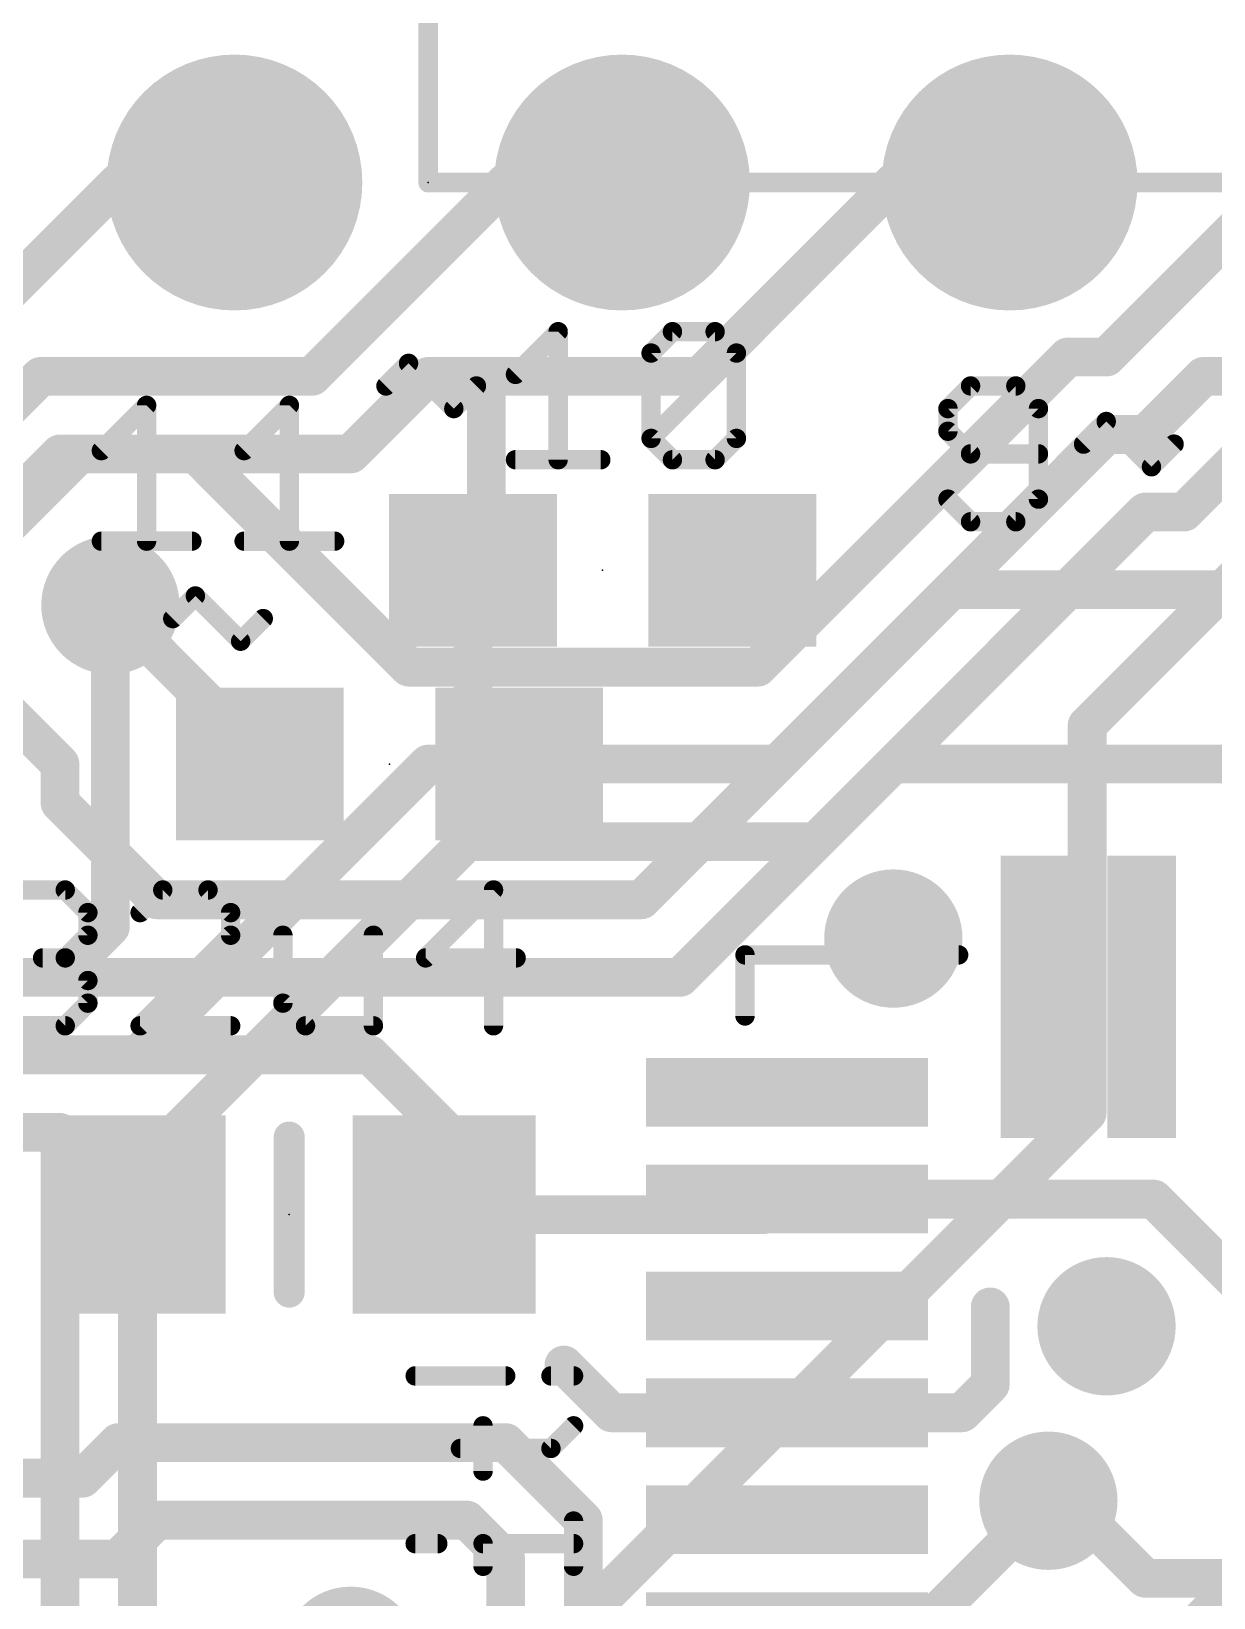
# Model space of a CAD drawing. Extents: x -8.4 to 62, y -6.5 to 32.8.
# Drawn here: x 27.88 to 35.63, y 12.32 to 22.58 of the extents above; entities that cross this region are included whole.
import ezdxf

# ---------------------------------------------------------------- set-up
doc = ezdxf.new("R2010")
doc.units = 0
for name, color, linetype in [('1', 12, 'CONTINUOUS'), ('16', 132, 'CONTINUOUS'), ('17', 110, 'CONTINUOUS'), ('18', 110, 'CONTINUOUS'), ('21', 40, 'CONTINUOUS'), ('23', 40, 'CONTINUOUS'), ('47', 253, 'CONTINUOUS')]:
    doc.layers.add(name, color=color, linetype=linetype)

# ---------------------------------------------------------------- blocks, each defined once
blk = doc.blocks.new('RECT')
blk.add_solid([(-0.5, -0.5), (0.5, -0.5), (-0.5, 0.5), (0.5, 0.5)])
blk = doc.blocks.new('ROUNDP')
at = {"const_width": 0.5}
blk.add_lwpolyline([(0, -0.25, 1), (0, 0.25, 1), (0, -0.25)], format="xyb", dxfattribs=at)
blk = doc.blocks.new('ROUNDV')
at = {"const_width": 0.5}
blk.add_lwpolyline([(0, -0.25, 1), (0, 0.25, 1), (0, -0.25)], format="xyb", dxfattribs=at)

msp = doc.modelspace()

# ---------------------------------------------------------------- linework, layer by layer
at = {"layer": '1', "const_width": 0.254}
for points in [[(27.178, 20.32), (28.448, 21.59)], [(28.448, 21.59), (29.21, 21.59)], [(29.718, 20.32), (30.988, 21.59)], [(31.75, 21.59), (30.988, 21.59)], [(32.258, 20.32), (33.528, 21.59)], [(33.528, 21.59), (34.29, 21.59)], [(27.432, 19.812), (27.94, 20.32)], [(27.94, 20.32), (29.718, 20.32)], [(29.972, 19.812), (30.48, 20.32)], [(30.48, 20.32), (30.861, 20.32)], [(30.861, 20.32), (32.258, 20.32)], [(30.861, 19.138), (30.861, 20.32)], [(27.686, 19.304), (28.194, 19.812)], [(28.194, 19.812), (29.972, 19.812)], [(30.773, 19.05), (30.861, 19.138)], [(30.773, 18.083), (30.773, 19.05)], [(31.877, 16.891), (33.909, 18.923)], [(33.909, 18.923), (37.465, 18.923)], [(27.051, 18.796), (28.067, 17.78)], [(29.4386, 17.78), (28.3972, 18.8214)], [(31.076, 17.78), (30.773, 18.083)], [(28.067, 17.78), (28.067, 17.526)], [(29.376, 17.78), (29.4386, 17.78)], [(32.131, 16.383), (33.528, 17.78)], [(33.528, 17.78), (36.576, 17.78)], [(28.067, 17.526), (28.702, 16.891)], [(28.702, 16.891), (31.877, 16.891)], [(25.908, 16.383), (32.131, 16.383)], [(26.162, 15.875), (30.099, 15.875)], [(30.099, 15.875), (30.5848, 15.3892)], [(32.893, 15.692), (32.831, 15.63)], [(30.5848, 15.3892), (30.5848, 14.8286)], [(32.8054, 14.9556), (32.6784, 14.8286)], [(32.831, 14.93), (32.8054, 14.9556)], [(32.831, 14.93), (35.235, 14.93)], [(35.235, 14.93), (36.322, 13.843)], [(32.6784, 14.8286), (30.5848, 14.8286)], [(34.163, 13.716), (34.163, 14.224)], [(31.682, 13.53), (31.369, 13.843)], [(33.977, 13.53), (34.163, 13.716)], [(32.831, 13.53), (31.682, 13.53)], [(32.831, 13.53), (33.977, 13.53)], [(28.2146, 13.1016), (28.448, 13.335)], [(28.448, 13.335), (30.988, 13.335)], [(30.988, 13.335), (31.496, 12.827)], [(27.1932, 13.1016), (28.2146, 13.1016)], [(34.671, 12.954), (34.544, 12.954)], [(35.179, 12.446), (34.671, 12.954)], [(28.702, 12.827), (28.448, 12.573)], [(28.702, 12.827), (30.734, 12.827)], [(30.734, 12.827), (30.988, 12.573)], [(31.496, 12.827), (31.496, 5.842)], [(28.448, 12.573), (27.2218, 12.573)], [(30.988, 12.573), (30.988, 5.588)], [(35.179, 12.446), (36.322, 12.446)]]:
    msp.add_lwpolyline(points, dxfattribs=at)
at = {"layer": '1', "const_width": 0.127}
for points in [[(28.448, 21.6535, 1), (28.448, 21.5265)], [(28.4929, 21.5451, 1), (28.4031, 21.6349)], [(29.21, 21.5265, 1), (29.21, 21.6535)], [(30.988, 21.6535, 1), (30.988, 21.5265)], [(31.0329, 21.5451, 1), (30.9431, 21.6349)], [(31.75, 21.5265, 1), (31.75, 21.6535)], [(33.528, 21.6535, 1), (33.528, 21.5265)], [(33.5729, 21.5451, 1), (33.4831, 21.6349)], [(34.29, 21.5265, 1), (34.29, 21.6535)], [(27.94, 20.3835, 1), (27.94, 20.2565)], [(27.9849, 20.2751, 1), (27.8951, 20.3649)], [(29.6731, 20.3649, 1), (29.7629, 20.2751)], [(29.718, 20.2565, 1), (29.718, 20.3835)], [(30.48, 20.3835, 1), (30.48, 20.2565)], [(30.5249, 20.2751, 1), (30.4351, 20.3649)], [(30.861, 20.3835, 1), (30.861, 20.2565)], [(30.9245, 20.32, 1), (30.7975, 20.32)], [(30.861, 20.2565, 1), (30.861, 20.3835)], [(32.2131, 20.3649, 1), (32.3029, 20.2751)], [(32.258, 20.2565, 1), (32.258, 20.3835)], [(28.194, 19.8755, 1), (28.194, 19.7485)], [(28.2389, 19.7671, 1), (28.1491, 19.8569)], [(29.9271, 19.8569, 1), (30.0169, 19.7671)], [(29.972, 19.7485, 1), (29.972, 19.8755)], [(30.7975, 19.138, 1), (30.9245, 19.138)], [(30.9059, 19.0931, 1), (30.8161, 19.1829)], [(30.8365, 19.05, 1), (30.7095, 19.05)], [(30.7281, 19.0949, 1), (30.8179, 19.0051)], [(33.909, 18.9865, 1), (33.909, 18.8595)], [(33.9539, 18.8781, 1), (33.8641, 18.9679)], [(28.4421, 18.8663, 1), (28.3523, 18.7765)], [(30.8179, 18.1279, 1), (30.7281, 18.0381)], [(30.7095, 18.083, 1), (30.8365, 18.083)], [(28.1305, 17.78, 1), (28.0035, 17.78)], [(28.0221, 17.7351, 1), (28.1119, 17.8249)], [(29.376, 17.8435, 1), (29.376, 17.7165)], [(29.3937, 17.7351, 1), (29.4835, 17.8249)], [(29.4386, 17.7165, 1), (29.4386, 17.8435)], [(31.0311, 17.7351, 1), (31.1209, 17.8249)], [(33.528, 17.8435, 1), (33.528, 17.7165)], [(33.5729, 17.7351, 1), (33.4831, 17.8249)], [(28.1119, 17.5709, 1), (28.0221, 17.4811)], [(28.0035, 17.526, 1), (28.1305, 17.526)], [(28.702, 16.9545, 1), (28.702, 16.8275)], [(28.6571, 16.8461, 1), (28.7469, 16.9359)], [(31.8321, 16.9359, 1), (31.9219, 16.8461)], [(31.877, 16.8275, 1), (31.877, 16.9545)], [(32.0861, 16.4279, 1), (32.1759, 16.3381)], [(32.131, 16.3195, 1), (32.131, 16.4465)], [(30.1439, 15.9199, 1), (30.0541, 15.8301)], [(30.099, 15.8115, 1), (30.099, 15.9385)], [(32.9379, 15.6471, 1), (32.8481, 15.7369)], [(32.7861, 15.6749, 1), (32.8759, 15.5851)], [(30.6483, 15.3892, 1), (30.5213, 15.3892)], [(30.5399, 15.3443, 1), (30.6297, 15.4341)], [(32.8503, 15.0005, 1), (32.7605, 14.9107)], [(32.8503, 14.9107, 1), (32.7605, 15.0005)], [(32.831, 14.9935, 1), (32.831, 14.8665)], [(32.7861, 14.8851, 1), (32.8759, 14.9749)], [(35.2799, 14.9749, 1), (35.1901, 14.8851)], [(35.235, 14.8665, 1), (35.235, 14.9935)], [(30.5848, 14.8921, 1), (30.5848, 14.7651)], [(30.5213, 14.8286, 1), (30.6483, 14.8286)], [(32.6335, 14.8735, 1), (32.7233, 14.7837)], [(32.6784, 14.7651, 1), (32.6784, 14.8921)], [(34.2265, 14.224, 1), (34.0995, 14.224)], [(31.4139, 13.8879, 1), (31.3241, 13.7981)], [(34.0995, 13.716, 1), (34.2265, 13.716)], [(34.2079, 13.6711, 1), (34.1181, 13.7609)], [(31.682, 13.5935, 1), (31.682, 13.4665)], [(32.831, 13.5935, 1), (32.831, 13.4665)], [(32.831, 13.4665, 1), (32.831, 13.5935)], [(33.977, 13.4665, 1), (33.977, 13.5935)], [(31.6371, 13.4851, 1), (31.7269, 13.5749)], [(33.9321, 13.5749, 1), (34.0219, 13.4851)], [(28.448, 13.3985, 1), (28.448, 13.2715)], [(28.4929, 13.2901, 1), (28.4031, 13.3799)], [(31.0329, 13.3799, 1), (30.9431, 13.2901)], [(30.988, 13.2715, 1), (30.988, 13.3985)], [(28.1697, 13.1465, 1), (28.2595, 13.0567)], [(28.2146, 13.0381, 1), (28.2146, 13.1651)], [(34.544, 13.0175, 1), (34.544, 12.8905)], [(34.7159, 12.9989, 1), (34.6261, 12.9091)], [(34.671, 12.8905, 1), (34.671, 13.0175)], [(28.702, 12.8905, 1), (28.702, 12.7635)], [(28.7469, 12.7821, 1), (28.6571, 12.8719)], [(30.7789, 12.8719, 1), (30.6891, 12.7821)], [(30.734, 12.7635, 1), (30.734, 12.8905)], [(31.5595, 12.827, 1), (31.4325, 12.827)], [(31.4511, 12.7821, 1), (31.5409, 12.8719)], [(28.4031, 12.6179, 1), (28.4929, 12.5281)], [(28.448, 12.5095, 1), (28.448, 12.6365)], [(31.0515, 12.573, 1), (30.9245, 12.573)], [(30.9431, 12.5281, 1), (31.0329, 12.6179)], [(35.179, 12.5095, 1), (35.179, 12.3825)], [(35.1341, 12.4011, 1), (35.2239, 12.4909)]]:
    msp.add_lwpolyline(points, format="xyb", dxfattribs=at)
at = {"layer": '16', "const_width": 0.254}
for points in [[(34.925, 20.447), (36.068, 21.59)], [(32.639, 18.415), (34.671, 20.447)], [(34.671, 20.447), (34.925, 20.447)], [(35.179, 19.939), (35.56, 20.32)], [(35.56, 20.32), (37.338, 20.32)], [(32.766, 17.78), (34.925, 19.939)], [(34.925, 19.939), (35.179, 19.939)], [(28.067, 19.812), (27.178, 18.923)], [(28.956, 19.812), (28.067, 19.812)], [(30.353, 18.415), (28.956, 19.812)], [(35.433, 19.431), (35.814, 19.812)], [(33.02, 17.272), (35.179, 19.431)], [(35.179, 19.431), (35.433, 19.431)], [(34.798, 18.034), (36.068, 19.304)], [(28.3972, 16.7132), (28.3972, 18.8214)], [(30.353, 18.415), (32.639, 18.415)], [(34.798, 15.494), (34.798, 18.034)], [(28.575, 15.875), (30.48, 17.78)], [(30.48, 17.78), (32.766, 17.78)], [(28.575, 15.113), (30.734, 17.272)], [(30.734, 17.272), (33.02, 17.272)], [(28.067, 16.383), (28.3972, 16.7132)], [(28.067, 16.383), (25.019, 16.383)], [(24.765, 15.875), (28.575, 15.875)], [(34.798, 15.494), (31.242, 11.938)], [(24.384, 15.367), (28.067, 15.367)], [(28.067, 15.367), (28.067, 10.668)], [(28.575, 10.922), (28.575, 15.113)], [(33.274, 9.906), (36.83, 13.462)], [(31.877, 10.287), (34.544, 12.954)]]:
    msp.add_lwpolyline(points, dxfattribs=at)
at = {"layer": '16', "const_width": 0.127}
for points in [[(34.671, 20.5105, 1), (34.671, 20.3835)], [(34.7159, 20.4021, 1), (34.6261, 20.4919)], [(34.8801, 20.4919, 1), (34.9699, 20.4021)], [(34.925, 20.3835, 1), (34.925, 20.5105)], [(35.56, 20.3835, 1), (35.56, 20.2565)], [(35.6049, 20.2751, 1), (35.5151, 20.3649)], [(34.925, 20.0025, 1), (34.925, 19.8755)], [(34.9699, 19.8941, 1), (34.8801, 19.9839)], [(35.1341, 19.9839, 1), (35.2239, 19.8941)], [(35.179, 19.8755, 1), (35.179, 20.0025)], [(28.067, 19.8755, 1), (28.067, 19.7485)], [(28.1119, 19.7671, 1), (28.0221, 19.8569)], [(29.0009, 19.8569, 1), (28.9111, 19.7671)], [(28.956, 19.7485, 1), (28.956, 19.8755)], [(35.179, 19.4945, 1), (35.179, 19.3675)], [(35.2239, 19.3861, 1), (35.1341, 19.4759)], [(35.3881, 19.4759, 1), (35.4779, 19.3861)], [(35.433, 19.3675, 1), (35.433, 19.4945)], [(28.4607, 18.8214, 1), (28.3337, 18.8214)], [(30.353, 18.4785, 1), (30.353, 18.3515)], [(30.3081, 18.3701, 1), (30.3979, 18.4599)], [(32.5941, 18.4599, 1), (32.6839, 18.3701)], [(32.639, 18.3515, 1), (32.639, 18.4785)], [(34.8615, 18.034, 1), (34.7345, 18.034)], [(34.7531, 18.0789, 1), (34.8429, 17.9891)], [(30.48, 17.8435, 1), (30.48, 17.7165)], [(30.5249, 17.7351, 1), (30.4351, 17.8249)], [(32.7211, 17.8249, 1), (32.8109, 17.7351)], [(32.766, 17.7165, 1), (32.766, 17.8435)], [(30.734, 17.3355, 1), (30.734, 17.2085)], [(30.7789, 17.2271, 1), (30.6891, 17.3169)], [(32.9751, 17.3169, 1), (33.0649, 17.2271)], [(33.02, 17.2085, 1), (33.02, 17.3355)], [(28.4421, 16.6683, 1), (28.3523, 16.7581)], [(28.3337, 16.7132, 1), (28.4607, 16.7132)], [(28.0221, 16.4279, 1), (28.1119, 16.3381)], [(28.067, 16.3195, 1), (28.067, 16.4465)], [(28.5301, 15.9199, 1), (28.6199, 15.8301)], [(28.575, 15.8115, 1), (28.575, 15.9385)], [(34.8429, 15.4491, 1), (34.7531, 15.5389)], [(34.7345, 15.494, 1), (34.8615, 15.494)], [(28.1305, 15.367, 1), (28.0035, 15.367)], [(28.067, 15.3035, 1), (28.067, 15.4305)], [(28.6385, 15.113, 1), (28.5115, 15.113)], [(28.5301, 15.1579, 1), (28.6199, 15.0681)], [(34.5889, 12.9091, 1), (34.4991, 12.9989)]]:
    msp.add_lwpolyline(points, format="xyb", dxfattribs=at)
at = {"layer": '21'}
for points, const_width in [([(31.0518, 20.3332), (31.3314, 20.6128)], 0.127), ([(31.3314, 20.6128), (31.3314, 19.7739)], 0.127), ([(31.9405, 20.473), (32.0803, 20.6128)], 0.127), ([(32.0803, 20.6128), (32.36, 20.6128)], 0.127), ([(32.36, 20.6128), (32.4998, 20.473)], 0.127), ([(31.9405, 19.9137), (31.9405, 20.473)], 0.127), ([(31.9405, 19.9137), (32.4998, 20.473)], 0.127), ([(32.4998, 20.473), (32.4998, 19.9137)], 0.127), ([(30.2027, 20.2573), (30.351, 20.4056)], 0.127), ([(30.351, 20.4056), (30.6476, 20.109)], 0.127), ([(30.6476, 20.109), (30.7959, 20.2573)], 0.127), ([(34.034, 20.2573), (33.8857, 20.109)], 0.127), ([(34.3306, 20.2573), (34.034, 20.2573)], 0.127), ([(34.4789, 20.109), (34.3306, 20.2573)], 0.127), ([(28.338, 19.8337), (28.6346, 20.1303)], 0.127), ([(28.6346, 20.1303), (28.6346, 19.2405)], 0.127), ([(29.2735, 19.8337), (29.5701, 20.1303)], 0.127), ([(29.5701, 20.1303), (29.5701, 19.2405)], 0.127), ([(33.8857, 20.109), (33.8857, 19.9607)], 0.127), ([(34.4789, 19.5158), (34.4789, 20.109)], 0.127), ([(33.8857, 19.9607), (34.034, 19.8124)], 0.127), ([(34.7747, 19.8763), (34.923, 20.0246)], 0.127), ([(34.923, 20.0246), (35.2196, 19.728)], 0.127), ([(32.0803, 19.7739), (31.9405, 19.9137)], 0.127), ([(32.4998, 19.9137), (32.36, 19.7739)], 0.127), ([(35.2196, 19.728), (35.3679, 19.8763)], 0.127), ([(31.0518, 19.7739), (31.611, 19.7739)], 0.127), ([(32.36, 19.7739), (32.0803, 19.7739)], 0.127), ([(34.034, 19.8124), (34.4789, 19.8124)], 0.127), ([(33.8857, 19.5158), (34.034, 19.3675)], 0.127), ([(34.3306, 19.3675), (34.4789, 19.5158)], 0.127), ([(34.034, 19.3675), (34.3306, 19.3675)], 0.127), ([(28.338, 19.2405), (28.9312, 19.2405)], 0.127), ([(29.2735, 19.2405), (29.8667, 19.2405)], 0.127), ([(28.8057, 18.7333), (28.954, 18.8816)], 0.127), ([(28.954, 18.8816), (29.2506, 18.585)], 0.127), ([(29.2506, 18.585), (29.3989, 18.7333)], 0.127), ([(27.8048, 16.9553), (28.1013, 16.9553)], 0.127), ([(28.1013, 16.9553), (28.2496, 16.807)], 0.127), ([(28.7403, 16.9553), (28.592, 16.807)], 0.127), ([(29.0369, 16.9553), (28.7403, 16.9553)], 0.127), ([(29.1852, 16.807), (29.0369, 16.9553)], 0.127), ([(30.9079, 16.9553), (30.463, 16.5104)], 0.127), ([(30.9079, 16.0655), (30.9079, 16.9553)], 0.127), ([(28.2496, 16.807), (28.2496, 16.6587)], 0.127), ([(29.1852, 16.6587), (29.1852, 16.807)], 0.127), ([(28.2496, 16.6587), (28.1013, 16.5104)], 0.127), ([(28.592, 16.0655), (29.1852, 16.6587)], 0.127), ([(29.5275, 16.6587), (29.5275, 16.2138)], 0.127), ([(30.1207, 16.0655), (30.1207, 16.6587)], 0.127), ([(28.1013, 16.5104), (27.953, 16.5104)], 0.127), ([(28.1013, 16.5104), (28.2496, 16.3621)], 0.127), ([(30.463, 16.5104), (31.0562, 16.5104)], 0.127), ([(33.956, 16.53), (32.556, 16.53)], 0.127), ([(32.556, 16.53), (32.556, 16.13)], 0.127), ([(28.2496, 16.3621), (28.2496, 16.2138)], 0.127), ([(28.2496, 16.2138), (28.1013, 16.0655)], 0.127), ([(29.5275, 16.2138), (29.6758, 16.0655)], 0.127), ([(28.1013, 16.0655), (27.8048, 16.0655)], 0.127), ([(29.1852, 16.0655), (28.592, 16.0655)], 0.127), ([(29.6758, 16.0655), (30.1207, 16.0655)], 0.127), ([(29.5688, 14.3206), (29.5688, 15.3366)], 0.2032), ([(30.3944, 13.7719), (30.9876, 13.7719)], 0.127), ([(31.2842, 13.7719), (31.4325, 13.7719)], 0.127), ([(30.8393, 13.1483), (30.8393, 13.4448)], 0.127), ([(31.2842, 13.2965), (31.4325, 13.4448)], 0.127), ([(30.691, 13.2965), (31.2842, 13.2965)], 0.127), ([(31.4325, 12.5246), (31.4325, 12.8212)], 0.127), ([(30.3944, 12.6729), (30.5427, 12.6729)], 0.127), ([(30.8393, 12.5246), (30.8393, 12.6729)], 0.127), ([(30.8393, 12.6729), (31.4325, 12.6729)], 0.127)]:
    msp.add_lwpolyline(points, dxfattribs=dict(at, const_width=const_width))
for points, const_width in [([(31.3631, 20.6128, 1), (31.2996, 20.6128)], 0.0635), ([(31.3538, 20.5904, 1), (31.3089, 20.6353)], 0.0635), ([(32.0803, 20.6446, 1), (32.0803, 20.5811)], 0.0635), ([(32.1028, 20.5904, 1), (32.0579, 20.6353)], 0.0635), ([(32.3824, 20.6353, 1), (32.3375, 20.5904)], 0.0635), ([(32.36, 20.5811, 1), (32.36, 20.6446)], 0.0635), ([(31.9722, 20.473, 1), (31.9087, 20.473)], 0.0635), ([(31.918, 20.4954, 1), (31.9629, 20.4505)], 0.0635), ([(32.5315, 20.473, 1), (32.468, 20.473)], 0.0635), ([(32.5222, 20.4505, 1), (32.4773, 20.4954)], 0.0635), ([(32.4773, 20.4505, 1), (32.5222, 20.4954)], 0.0635), ([(30.3735, 20.428, 1), (30.3286, 20.3831)], 0.0635), ([(30.3735, 20.3831, 1), (30.3286, 20.428)], 0.0635), ([(30.8184, 20.2348, 1), (30.7735, 20.2797)], 0.0635), ([(31.0293, 20.3556, 1), (31.0742, 20.3107)], 0.0635), ([(34.034, 20.289, 1), (34.034, 20.2255)], 0.0635), ([(34.0565, 20.2348, 1), (34.0116, 20.2797)], 0.0635), ([(34.3531, 20.2797, 1), (34.3082, 20.2348)], 0.0635), ([(34.3306, 20.2255, 1), (34.3306, 20.289)], 0.0635), ([(30.1803, 20.2797, 1), (30.2252, 20.2348)], 0.0635), ([(28.6663, 20.1303, 1), (28.6028, 20.1303)], 0.0635), ([(28.657, 20.1078, 1), (28.6121, 20.1527)], 0.0635), ([(29.6018, 20.1303, 1), (29.5383, 20.1303)], 0.0635), ([(29.5925, 20.1078, 1), (29.5476, 20.1527)], 0.0635), ([(30.6252, 20.1314, 1), (30.6701, 20.0865)], 0.0635), ([(30.6252, 20.0865, 1), (30.6701, 20.1314)], 0.0635), ([(33.9175, 20.109, 1), (33.854, 20.109)], 0.0635), ([(33.8633, 20.1314, 1), (33.9082, 20.0865)], 0.0635), ([(34.5107, 20.109, 1), (34.4472, 20.109)], 0.0635), ([(34.4565, 20.0865, 1), (34.5014, 20.1314)], 0.0635), ([(33.9082, 19.9831, 1), (33.8633, 19.9382)], 0.0635), ([(34.9455, 20.047, 1), (34.9006, 20.0021)], 0.0635), ([(34.9455, 20.0021, 1), (34.9006, 20.047)], 0.0635), ([(31.9087, 19.9137, 1), (31.9722, 19.9137)], 0.0635), ([(31.9629, 19.9362, 1), (31.918, 19.8913)], 0.0635), ([(31.918, 19.9362, 1), (31.9629, 19.8913)], 0.0635), ([(32.468, 19.9137, 1), (32.5315, 19.9137)], 0.0635), ([(32.5222, 19.8913, 1), (32.4773, 19.9362)], 0.0635), ([(33.854, 19.9607, 1), (33.9175, 19.9607)], 0.0635), ([(34.7523, 19.8987, 1), (34.7972, 19.8538)], 0.0635), ([(35.3904, 19.8538, 1), (35.3455, 19.8987)], 0.0635), ([(28.3155, 19.8561, 1), (28.3604, 19.8112)], 0.0635), ([(29.251, 19.8561, 1), (29.296, 19.8112)], 0.0635), ([(31.0518, 19.8056, 1), (31.0518, 19.7422)], 0.0635), ([(31.2996, 19.7739, 1), (31.3631, 19.7739)], 0.0635), ([(31.611, 19.7422, 1), (31.611, 19.8056)], 0.0635), ([(32.0803, 19.8056, 1), (32.0803, 19.7422)], 0.0635), ([(32.0579, 19.7514, 1), (32.1028, 19.7964)], 0.0635), ([(32.3375, 19.7964, 1), (32.3824, 19.7514)], 0.0635), ([(32.36, 19.7422, 1), (32.36, 19.8056)], 0.0635), ([(34.034, 19.8441, 1), (34.034, 19.7806)], 0.0635), ([(34.0116, 19.7899, 1), (34.0565, 19.8348)], 0.0635), ([(34.4789, 19.7806, 1), (34.4789, 19.8441)], 0.0635), ([(35.1972, 19.7504, 1), (35.2421, 19.7055)], 0.0635), ([(35.1972, 19.7055, 1), (35.2421, 19.7504)], 0.0635), ([(33.9082, 19.5382, 1), (33.8633, 19.4933)], 0.0635), ([(34.4472, 19.5158, 1), (34.5107, 19.5158)], 0.0635), ([(34.5014, 19.4933, 1), (34.4565, 19.5382)], 0.0635), ([(34.034, 19.3992, 1), (34.034, 19.3358)], 0.0635), ([(34.0116, 19.345, 1), (34.0565, 19.39)], 0.0635), ([(34.3082, 19.39, 1), (34.3531, 19.345)], 0.0635), ([(34.3306, 19.3358, 1), (34.3306, 19.3992)], 0.0635), ([(28.338, 19.2722, 1), (28.338, 19.2088)], 0.0635), ([(28.9312, 19.2088, 1), (28.9312, 19.2722)], 0.0635), ([(29.2735, 19.2722, 1), (29.2735, 19.2088)], 0.0635), ([(29.8667, 19.2088, 1), (29.8667, 19.2722)], 0.0635), ([(28.6028, 19.2405, 1), (28.6663, 19.2405)], 0.0635), ([(29.5383, 19.2405, 1), (29.6018, 19.2405)], 0.0635), ([(28.9765, 18.904, 1), (28.9316, 18.8591)], 0.0635), ([(28.9765, 18.8591, 1), (28.9316, 18.904)], 0.0635), ([(28.7833, 18.7557, 1), (28.8282, 18.7108)], 0.0635), ([(29.4214, 18.7108, 1), (29.3765, 18.7557)], 0.0635), ([(29.2282, 18.6074, 1), (29.2731, 18.5625)], 0.0635), ([(29.2282, 18.5625, 1), (29.2731, 18.6074)], 0.0635), ([(28.1238, 16.9777, 1), (28.0789, 16.9328)], 0.0635), ([(28.1013, 16.9235, 1), (28.1013, 16.987)], 0.0635), ([(28.7403, 16.987, 1), (28.7403, 16.9235)], 0.0635), ([(28.7627, 16.9328, 1), (28.7178, 16.9777)], 0.0635), ([(29.0593, 16.9777, 1), (29.0144, 16.9328)], 0.0635), ([(29.0369, 16.9235, 1), (29.0369, 16.987)], 0.0635), ([(30.9396, 16.9553, 1), (30.8761, 16.9553)], 0.0635), ([(30.9303, 16.9328, 1), (30.8854, 16.9777)], 0.0635), ([(28.2814, 16.807, 1), (28.2179, 16.807)], 0.0635), ([(28.2272, 16.7845, 1), (28.2721, 16.8294)], 0.0635), ([(28.5695, 16.8294, 1), (28.6144, 16.7845)], 0.0635), ([(29.2169, 16.807, 1), (29.1534, 16.807)], 0.0635), ([(29.1627, 16.7845, 1), (29.2076, 16.8294)], 0.0635), ([(28.2179, 16.6587, 1), (28.2814, 16.6587)], 0.0635), ([(28.2721, 16.6362, 1), (28.2272, 16.6811)], 0.0635), ([(29.1534, 16.6587, 1), (29.2169, 16.6587)], 0.0635), ([(29.2076, 16.6362, 1), (29.1627, 16.6811)], 0.0635), ([(29.5592, 16.6587, 1), (29.4958, 16.6587)], 0.0635), ([(30.1524, 16.6587, 1), (30.0889, 16.6587)], 0.0635), ([(27.953, 16.5421, 1), (27.953, 16.4786)], 0.0635), ([(28.1238, 16.5328, 1), (28.0789, 16.4879)], 0.0635), ([(28.0789, 16.5328, 1), (28.1238, 16.4879)], 0.0635), ([(28.1013, 16.4786, 1), (28.1013, 16.5421)], 0.0635), ([(30.463, 16.5421, 1), (30.463, 16.4786)], 0.0635), ([(30.4406, 16.5328, 1), (30.4855, 16.4879)], 0.0635), ([(31.0562, 16.4786, 1), (31.0562, 16.5421)], 0.0635), ([(32.556, 16.5617, 1), (32.556, 16.4983)], 0.0635), ([(32.5878, 16.53, 1), (32.5243, 16.53)], 0.0635), ([(33.956, 16.4983, 1), (33.956, 16.5617)], 0.0635), ([(28.2814, 16.3621, 1), (28.2179, 16.3621)], 0.0635), ([(28.2272, 16.3396, 1), (28.2721, 16.3845)], 0.0635), ([(28.2179, 16.2138, 1), (28.2814, 16.2138)], 0.0635), ([(28.2721, 16.1913, 1), (28.2272, 16.2362)], 0.0635), ([(29.55, 16.2362, 1), (29.505, 16.1913)], 0.0635), ([(29.4958, 16.2138, 1), (29.5592, 16.2138)], 0.0635), ([(28.0789, 16.088, 1), (28.1238, 16.043)], 0.0635), ([(28.1013, 16.0338, 1), (28.1013, 16.0972)], 0.0635), ([(28.5695, 16.088, 1), (28.6144, 16.043)], 0.0635), ([(28.592, 16.0972, 1), (28.592, 16.0338)], 0.0635), ([(29.1852, 16.0338, 1), (29.1852, 16.0972)], 0.0635), ([(29.6758, 16.0972, 1), (29.6758, 16.0338)], 0.0635), ([(29.6533, 16.043, 1), (29.6982, 16.088)], 0.0635), ([(30.1207, 16.0338, 1), (30.1207, 16.0972)], 0.0635), ([(32.5243, 16.13, 1), (32.5878, 16.13)], 0.0635), ([(30.0889, 16.0655, 1), (30.1524, 16.0655)], 0.0635), ([(30.8761, 16.0655, 1), (30.9396, 16.0655)], 0.0635), ([(29.6196, 15.3366, 1), (29.518, 15.3366)], 0.1016), ([(29.518, 14.3206, 1), (29.6196, 14.3206)], 0.1016), ([(30.3944, 13.8037, 1), (30.3944, 13.7402)], 0.0635), ([(30.9876, 13.7402, 1), (30.9876, 13.8037)], 0.0635), ([(31.2842, 13.8037, 1), (31.2842, 13.7402)], 0.0635), ([(31.4325, 13.7402, 1), (31.4325, 13.8037)], 0.0635), ([(30.8711, 13.4448, 1), (30.8076, 13.4448)], 0.0635), ([(31.455, 13.4224, 1), (31.41, 13.4673)], 0.0635), ([(30.691, 13.3283, 1), (30.691, 13.2648)], 0.0635), ([(31.2618, 13.319, 1), (31.3067, 13.2741)], 0.0635), ([(31.2842, 13.2648, 1), (31.2842, 13.3283)], 0.0635), ([(30.8076, 13.1483, 1), (30.8711, 13.1483)], 0.0635), ([(31.4642, 12.8212, 1), (31.4008, 12.8212)], 0.0635), ([(30.3944, 12.7046, 1), (30.3944, 12.6411)], 0.0635), ([(30.5427, 12.6411, 1), (30.5427, 12.7046)], 0.0635), ([(30.8393, 12.7046, 1), (30.8393, 12.6411)], 0.0635), ([(30.8711, 12.6729, 1), (30.8076, 12.6729)], 0.0635), ([(31.4325, 12.6411, 1), (31.4325, 12.7046)], 0.0635), ([(30.8076, 12.5246, 1), (30.8711, 12.5246)], 0.0635), ([(31.4008, 12.5246, 1), (31.4642, 12.5246)], 0.0635)]:
    msp.add_lwpolyline(points, format="xyb", dxfattribs=dict(at, const_width=const_width))
at = {"layer": '23'}
for p in [(30.48, 21.59), (31.623, 19.05), (30.226, 17.78), (29.5688, 14.8286)]:
    msp.add_point(p, dxfattribs=at)
at = {"layer": '47', "const_width": 0.13}
for points in [[(30.48, 21.59), (30.48, 28.874)], [(30.48, 21.59), (61.894, 21.59)]]:
    msp.add_lwpolyline(points, dxfattribs=at)
at = {"layer": '47', "const_width": 0.065}
for points in [[(30.48, 21.6225, 1), (30.48, 21.5575)], [(30.4475, 21.59, 1), (30.5125, 21.59)]]:
    msp.add_lwpolyline(points, format="xyb", dxfattribs=at)

# ---------------------------------------------------------------- block references
at = {"layer": '1', "xscale": 1.1}
for p in [(30.773, 19.05), (32.473, 19.05), (29.376, 17.78), (31.076, 17.78)]:
    msp.add_blockref('RECT', p, dxfattribs=at)
at = {"layer": '1'}
for p, xscale, yscale, rotation in [((34.456, 16.255), 1.85, 0.45, 270), ((35.156, 16.255), 1.85, 0.45, 270), ((28.5528, 14.8286), 1.2, 1.3, 180), ((30.5848, 14.8286), 1.2, 1.3, 180)]:
    msp.add_blockref('RECT', p, dxfattribs=dict(at, xscale=xscale, yscale=yscale, rotation=rotation))
at = {"layer": '1', "xscale": 1.85, "yscale": 0.45}
for p in [(32.831, 15.63), (32.831, 14.93), (32.831, 14.23), (32.831, 13.53), (32.831, 12.83), (32.831, 12.13)]:
    msp.add_blockref('RECT', p, dxfattribs=at)
at = {"layer": '17', "xscale": 1.6764, "yscale": 1.6764, "rotation": 90}
for p in [(29.21, 21.59), (29.21, 21.59), (31.75, 21.59), (31.75, 21.59), (34.29, 21.59), (34.29, 21.59)]:
    msp.add_blockref('ROUNDP', p, dxfattribs=at)
at = {"layer": '18', "xscale": 0.9064, "yscale": 0.9064}
for p in [(28.3972, 18.8214), (28.3972, 18.8214), (33.528, 16.637), (33.528, 16.637), (34.925, 14.097), (34.925, 14.097), (34.544, 12.954), (34.544, 12.954), (29.972, 11.938), (29.972, 11.938)]:
    msp.add_blockref('ROUNDV', p, dxfattribs=at)

doc.saveas('drawing.dxf')
